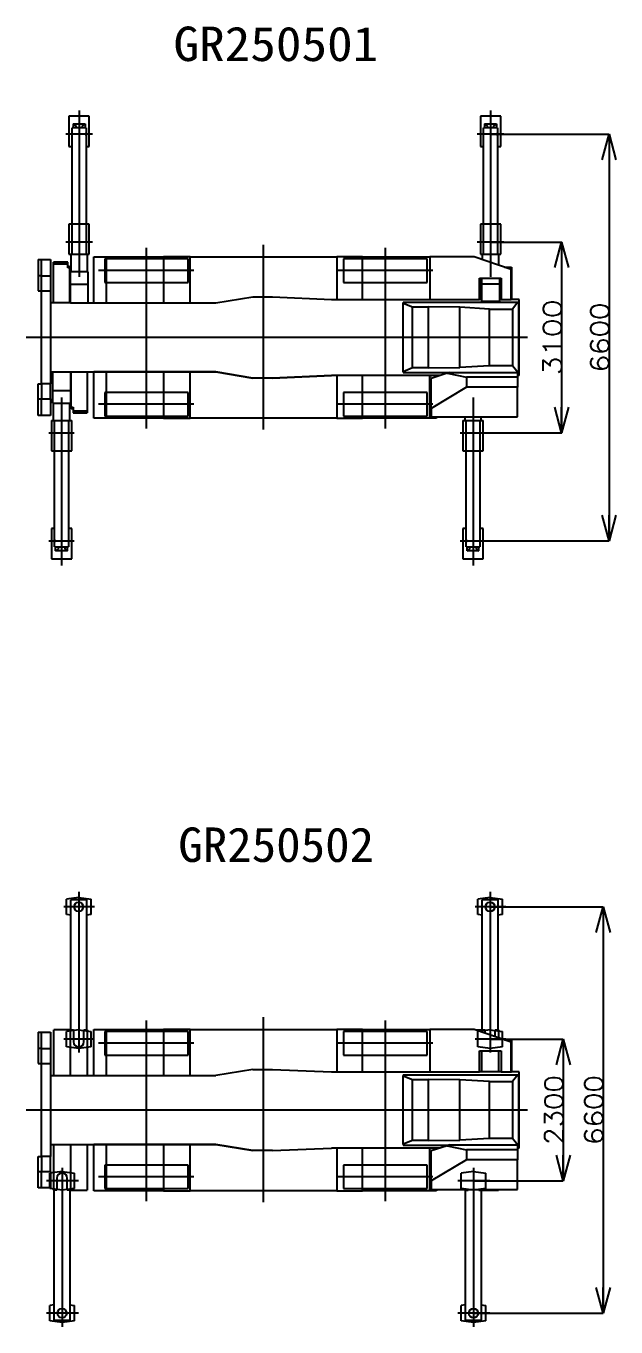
# Model space of a CAD drawing. Extents: x -120528 to -38681, y -40362 to 40632.
# Drawn here: x -116281 to -106702, y 15541 to 36668 of the extents above; entities that cross this region are included whole.
import ezdxf

# ---------------------------------------------------------------- set-up
doc = ezdxf.new("R2010")
doc.units = 0
doc.header["$PDMODE"] = 35
doc.layers.get('0').update_dxf_attribs({"linetype": 'CONTINUOUS'})
doc.layers.get('DEFPOINTS').update_dxf_attribs({"linetype": 'CONTINUOUS'})
doc.styles.add('MX_DIMTXSTY_2', font='txt.shx', dxfattribs={"width": 1.1, "bigfont": 'extfont.shx'})
doc.styles.add('MX_DIMTXSTY_3', font='txt.shx', dxfattribs={"width": 1.2, "bigfont": 'extfont.shx'})
doc.styles.add('MX_NOTE_STANDARD', font='txt.shx', dxfattribs={"bigfont": 'extfont.shx'})
doc.dimstyles.new('MXDIMSTYLE', dxfattribs={"dimtxt": 2.8, "dimasz": 2.5, "dimexe": 1, "dimexo": 0.5, "dimgap": 0.5, "dimtad": 1, "dimdsep": 46, "dimtxsty": 'MX_NOTE_STANDARD', "dimblk1": 'OPEN30', "dimblk2": 'OPEN30', "dimsah": 1, "dimcen": 2.5, "dimadec": 0, "dimazin": 0, "dimtfac": 1, "dimtmove": 0, "dimatfit": 3, "dimldrblk": 'OPEN30', "dimfxl": 1, "dimtzin": 0, "dimarcsym": 0})

# ---------------------------------------------------------------- blocks, each defined once
blk = doc.blocks.new('_OPEN30')
at = {"color": 0, "linetype": 'ByBlock', "lineweight": -2}
for p, q in [((-1, 0.267949), (0, 0)), ((0, 0), (-1, -0.267949)), ((0, 0), (-1, 0))]:
    blk.add_line(p, q, dxfattribs=at)
blk = doc.blocks.new('*D1')
at = {"color": 7, "linetype": 'Continuous'}
for p, q in [((-108737.483003, 34912.805265), (-106812.140962, 34912.805265)), ((-106813.140962, 34912.805265), (-106813.140962, 28307.628687)), ((-109022.483003, 28307.628687), (-106812.140962, 28307.628687))]:
    blk.add_line(p, q, dxfattribs=at)
at = {"layer": 'DEFPOINTS', "color": 0, "linetype": 'Continuous'}
for p in [(-108737.983003, 34912.805265), (-109022.983003, 28307.628687), (-106813.140962, 28307.628687)]:
    blk.add_point(p, dxfattribs=at)
at = {"color": 7, "linetype": 'Continuous', "xscale": 415.5, "yscale": 415.5, "zscale": 415.5}
for p, rotation in [((-106813.140962, 34912.805265), 90), ((-106813.140962, 28307.628687), 270)]:
    blk.add_blockref('_OPEN30', p, dxfattribs=dict(at, rotation=rotation))
at = {"color": 7, "linetype": 'Continuous', "insert": (-106963.640962, 31610.216886), "char_height": 300, "attachment_point": 5, "rotation": 90, "style": 'MX_DIMTXSTY_2'}
blk.add_mtext('\\A1;6600', dxfattribs=at)
blk = doc.blocks.new('*D2')
at = {"color": 7, "linetype": 'Continuous'}
for p, q in [((-108737.48307, 33160.216975), (-107582.906532, 33160.216975)), ((-107583.906532, 33160.216975), (-107583.906532, 30060.216975)), ((-109022.48307, 30060.216975), (-107582.906532, 30060.216975))]:
    blk.add_line(p, q, dxfattribs=at)
at = {"layer": 'DEFPOINTS', "color": 0, "linetype": 'Continuous'}
for p in [(-108737.98307, 33160.216975), (-109022.98307, 30060.216975), (-107583.906532, 30060.216975)]:
    blk.add_point(p, dxfattribs=at)
at = {"color": 7, "linetype": 'Continuous', "xscale": 415.5, "yscale": 415.5, "zscale": 415.5}
for p, rotation in [((-107583.906532, 33160.216975), 90), ((-107583.906532, 30060.216975), 270)]:
    blk.add_blockref('_OPEN30', p, dxfattribs=dict(at, rotation=rotation))
at = {"color": 7, "linetype": 'Continuous', "insert": (-107734.406532, 31610.216975), "char_height": 300, "attachment_point": 5, "rotation": 90, "style": 'MX_DIMTXSTY_3'}
blk.add_mtext('\\A1;3100', dxfattribs=at)
blk = doc.blocks.new('*D3')
at = {"color": 7, "linetype": 'Continuous'}
for p, q in [((-108744.983353, 22364.594884), (-106908.797806, 22364.594884)), ((-106909.797806, 22364.594884), (-106909.797806, 15764.594498)), ((-109014.982865, 15764.594498), (-106908.797806, 15764.594498))]:
    blk.add_line(p, q, dxfattribs=at)
at = {"layer": 'DEFPOINTS', "color": 0, "linetype": 'Continuous'}
for p in [(-108745.483353, 22364.594884), (-109015.482865, 15764.594498), (-106909.797806, 15764.594498)]:
    blk.add_point(p, dxfattribs=at)
at = {"color": 7, "linetype": 'Continuous', "xscale": 415.5, "yscale": 415.5, "zscale": 415.5}
for p, rotation in [((-106909.797806, 22364.594884), 90), ((-106909.797806, 15764.594498), 270)]:
    blk.add_blockref('_OPEN30', p, dxfattribs=dict(at, rotation=rotation))
at = {"color": 7, "linetype": 'Continuous', "insert": (-107060.297806, 19064.59464), "char_height": 300, "attachment_point": 5, "rotation": 90, "style": 'MX_DIMTXSTY_2'}
blk.add_mtext('\\A1;6600', dxfattribs=at)
blk = doc.blocks.new('*D4')
at = {"color": 7, "linetype": 'Continuous'}
for p, q in [((-108744.983345, 20214.594763), (-107557.026802, 20214.594763)), ((-107558.026802, 20214.594763), (-107558.026802, 17914.594519)), ((-109014.982857, 17914.594519), (-107557.026802, 17914.594519))]:
    blk.add_line(p, q, dxfattribs=at)
at = {"layer": 'DEFPOINTS', "color": 0, "linetype": 'Continuous'}
for p in [(-108745.483345, 20214.594763), (-109015.482857, 17914.594519), (-107558.026802, 17914.594519)]:
    blk.add_point(p, dxfattribs=at)
at = {"color": 7, "linetype": 'Continuous', "xscale": 415.5, "yscale": 415.5, "zscale": 415.5}
for p, rotation in [((-107558.026802, 20214.594763), 90), ((-107558.026802, 17914.594519), 270)]:
    blk.add_blockref('_OPEN30', p, dxfattribs=dict(at, rotation=rotation))
at = {"color": 7, "linetype": 'Continuous', "insert": (-107708.526802, 19064.594641), "char_height": 300, "attachment_point": 5, "rotation": 90, "style": 'MX_DIMTXSTY_2'}
blk.add_mtext('\\A1;2300', dxfattribs=at)

msp = doc.modelspace()

# ---------------------------------------------------------------- linework, layer by layer
at = {"color": 130, "linetype": 'Continuous'}
for p, q in [((-115417.98, 35294.04), (-115417.98, 32594.88)), ((-108737.98, 35294.04), (-108737.98, 32594.88)), ((-115252.98, 35202.81), (-115582.98, 35202.81)), ((-115582.98, 35202.81), (-115582.98, 34712.81)), ((-115515.07, 35077.81), (-115515.07, 35011.87)), ((-115467.98, 35048.21), (-115515.07, 35077.81)), ((-115515.07, 35077.81), (-115320.89, 35077.81)), ((-115320.89, 35077.81), (-115367.98, 35048.21)), ((-115320.89, 35077.81), (-115320.89, 35011.87)), ((-115252.98, 34712.81), (-115252.98, 35202.81)), ((-108572.98, 35202.81), (-108902.98, 35202.81)), ((-108902.98, 35202.81), (-108902.98, 34712.81)), ((-108835.07, 35077.81), (-108835.07, 35011.87)), ((-108787.98, 35048.21), (-108835.07, 35077.81)), ((-108835.07, 35077.81), (-108640.89, 35077.81)), ((-108640.89, 35077.81), (-108687.98, 35048.21)), ((-108640.89, 35077.81), (-108640.89, 35011.87)), ((-108572.98, 34712.81), (-108572.98, 35202.81)), ((-115203.83, 34912.81), (-115632.94, 34912.81)), ((-115304.98, 35011.87), (-115530.98, 35011.87)), ((-115530.98, 32961.82), (-115530.98, 35011.87)), ((-115467.98, 35011.87), (-115467.98, 35048.21)), ((-115467.98, 35017.81), (-115417.98, 35017.81)), ((-115417.98, 35018.4), (-115417.98, 35011.27)), ((-115417.98, 35017.81), (-115367.98, 35017.81)), ((-115367.98, 35048.21), (-115367.98, 35011.87)), ((-115304.98, 35011.87), (-115304.98, 32961.82)), ((-115304.98, 34890.31), (-115304.98, 34935.31)), ((-108523.83, 34912.81), (-108952.95, 34912.81)), ((-108624.98, 35011.87), (-108850.98, 35011.87)), ((-108850.98, 32961.82), (-108850.98, 35011.87)), ((-108787.98, 35011.87), (-108787.98, 35048.21)), ((-108787.98, 35017.81), (-108737.98, 35017.81)), ((-108737.98, 35018.4), (-108737.98, 35011.27)), ((-108737.98, 35017.81), (-108687.98, 35017.81)), ((-108687.98, 35048.21), (-108687.98, 35011.87)), ((-108624.98, 35011.87), (-108624.98, 32961.82)), ((-108624.98, 34890.31), (-108624.98, 34935.31)), ((-115582.98, 34712.81), (-115530.98, 34712.81)), ((-115304.98, 34712.81), (-115252.98, 34712.81)), ((-108902.98, 34712.81), (-108850.98, 34712.81)), ((-108624.98, 34712.81), (-108572.98, 34712.81)), ((-115582.98, 33450.22), (-115582.98, 32960.22)), ((-115252.98, 33450.22), (-115582.98, 33450.22)), ((-115252.98, 32960.22), (-115252.98, 33450.22)), ((-108902.98, 33450.22), (-108902.98, 32960.22)), ((-108572.98, 33450.22), (-108902.98, 33450.22)), ((-108572.98, 32960.22), (-108572.98, 33450.22)), ((-115203.83, 33160.22), (-115632.94, 33160.22)), ((-115582.98, 32960.22), (-115252.98, 32960.22)), ((-115546.98, 32676.11), (-115546.98, 32961.82)), ((-115546.98, 32961.82), (-115288.98, 32961.82)), ((-115288.98, 32961.82), (-115288.98, 32676.11)), ((-108523.83, 33160.22), (-108952.95, 33160.22)), ((-108902.98, 32960.22), (-108572.98, 32960.22)), ((-108866.98, 32872.78), (-108866.98, 32961.82)), ((-108866.98, 32961.82), (-108608.98, 32961.82)), ((-108608.98, 32961.82), (-108608.98, 32783.77)), ((-115831.98, 32806.66), (-115831.98, 32833.5)), ((-115603.98, 32833.5), (-115831.98, 32833.5)), ((-115831.98, 32806.66), (-115603.98, 32806.66)), ((-115831.98, 32170.22), (-115831.98, 32806.66)), ((-115603.98, 32806.66), (-115603.98, 32833.5)), ((-115603.98, 32740.59), (-115603.98, 32806.66)), ((-115603.98, 32767.44), (-115573.98, 32767.44)), ((-115573.98, 32767.44), (-115573.98, 32740.59)), ((-115573.98, 32740.59), (-115603.98, 32740.59)), ((-115573.98, 32740.59), (-115573.98, 32170.22)), ((-108893.98, 32571.22), (-108893.98, 32228.22)), ((-115546.98, 30479.85), (-115546.98, 31050.22)), ((-115288.98, 31050.22), (-115288.98, 30413.78)), ((-115831.98, 30258.61), (-115831.98, 30544.32)), ((-115702.98, 30633.12), (-115702.98, 27906.14)), ((-115573.98, 30544.32), (-115573.98, 30258.61)), ((-115546.98, 30453), (-115546.98, 30479.85)), ((-115546.98, 30479.85), (-115516.98, 30479.85)), ((-115516.98, 30453), (-115546.98, 30453)), ((-115516.98, 30479.85), (-115516.98, 30413.78)), ((-109022.98, 30633.12), (-109022.98, 27906.14)), ((-115867.98, 30260.22), (-115867.98, 29770.22)), ((-115867.98, 30260.22), (-115537.98, 30260.22)), ((-115573.98, 30258.61), (-115831.98, 30258.61)), ((-115815.98, 28208.56), (-115815.98, 30258.61)), ((-115589.98, 30258.61), (-115589.98, 28208.56)), ((-115537.98, 29770.22), (-115537.98, 30260.22)), ((-115288.98, 30413.78), (-115516.98, 30413.78)), ((-115516.98, 30413.78), (-115516.98, 30386.93)), ((-115516.98, 30386.93), (-115288.98, 30386.93)), ((-115288.98, 30413.78), (-115288.98, 30386.93)), ((-109187.98, 30260.22), (-109187.98, 29770.22)), ((-109187.98, 30260.22), (-108857.98, 30260.22)), ((-109151.98, 30258.61), (-109151.98, 30320.22)), ((-108893.98, 30258.61), (-109151.98, 30258.61)), ((-109135.98, 28208.56), (-109135.98, 30258.61)), ((-108909.98, 30258.61), (-108909.98, 28208.56)), ((-108893.98, 30320.22), (-108893.98, 30258.61)), ((-108857.98, 29770.22), (-108857.98, 30260.22)), ((-115912.09, 30060.22), (-115496.34, 30060.22)), ((-109232.09, 30060.22), (-108816.34, 30060.22)), ((-115867.98, 29770.22), (-115537.98, 29770.22)), ((-109187.98, 29770.22), (-108857.98, 29770.22)), ((-115867.98, 28507.63), (-115867.98, 28017.63)), ((-115815.98, 28507.63), (-115867.98, 28507.63)), ((-115815.98, 28330.13), (-115815.98, 28285.13)), ((-115537.98, 28507.63), (-115589.98, 28507.63)), ((-115537.98, 28017.63), (-115537.98, 28507.63)), ((-109187.98, 28507.63), (-109187.98, 28017.63)), ((-109135.98, 28507.63), (-109187.98, 28507.63)), ((-109135.98, 28330.13), (-109135.98, 28285.13)), ((-108857.98, 28507.63), (-108909.98, 28507.63)), ((-108857.98, 28017.63), (-108857.98, 28507.63)), ((-115912.09, 28307.63), (-115496.34, 28307.63)), ((-115815.98, 28208.56), (-115589.98, 28208.56)), ((-115800.07, 28142.63), (-115800.07, 28208.56)), ((-115800.07, 28142.63), (-115752.98, 28172.22)), ((-115605.89, 28142.63), (-115800.07, 28142.63)), ((-115752.98, 28172.22), (-115752.98, 28208.56)), ((-115702.98, 28202.63), (-115752.98, 28202.63)), ((-115702.98, 28202.03), (-115702.98, 28209.16)), ((-115652.98, 28202.63), (-115702.98, 28202.63)), ((-115652.98, 28208.56), (-115652.98, 28172.22)), ((-115652.98, 28172.22), (-115605.89, 28142.63)), ((-115605.89, 28142.63), (-115605.89, 28208.56)), ((-109232.09, 28307.63), (-108816.34, 28307.63)), ((-109135.98, 28208.56), (-108909.98, 28208.56)), ((-109120.07, 28142.63), (-109120.07, 28208.56)), ((-109120.07, 28142.63), (-109072.98, 28172.22)), ((-108925.89, 28142.63), (-109120.07, 28142.63)), ((-109072.98, 28172.22), (-109072.98, 28208.56)), ((-109022.98, 28202.63), (-109072.98, 28202.63)), ((-109022.98, 28202.03), (-109022.98, 28209.16)), ((-108972.98, 28202.63), (-109022.98, 28202.63)), ((-108972.98, 28208.56), (-108972.98, 28172.22)), ((-108972.98, 28172.22), (-108925.89, 28142.63)), ((-108925.89, 28142.63), (-108925.89, 28208.56)), ((-115867.98, 28017.63), (-115537.98, 28017.63)), ((-109187.98, 28017.63), (-108857.98, 28017.63)), ((-115425.48, 22608.61), (-115425.48, 19998.1)), ((-108745.48, 22608.61), (-108745.48, 19998.1)), ((-115425.48, 22514.59), (-115625.48, 22489.59)), ((-115625.48, 22239.59), (-115625.48, 22489.59)), ((-115298.48, 22475.09), (-115552.48, 22475.09)), ((-115552.48, 20364.59), (-115552.48, 22475.09)), ((-115425.48, 22514.59), (-115225.48, 22489.59)), ((-115298.48, 22475.09), (-115298.48, 20364.59)), ((-115225.48, 22239.59), (-115225.48, 22489.59)), ((-108745.48, 22514.59), (-108945.48, 22489.59)), ((-108945.48, 22239.59), (-108945.48, 22489.59)), ((-108618.48, 22475.09), (-108872.48, 22475.09)), ((-108872.48, 20364.59), (-108872.48, 22475.09)), ((-108745.48, 22514.59), (-108545.48, 22489.59)), ((-108618.48, 22475.09), (-108618.48, 20364.59)), ((-108545.48, 22239.59), (-108545.48, 22489.59)), ((-115171.44, 22364.59), (-115667.5, 22364.59)), ((-115552.48, 22230.47), (-115625.48, 22239.59)), ((-115225.48, 22239.59), (-115298.48, 22230.47)), ((-108491.44, 22364.59), (-108987.5, 22364.59)), ((-108872.48, 22230.47), (-108945.48, 22239.59)), ((-108545.48, 22239.59), (-108618.48, 22230.47)), ((-115425.48, 20364.59), (-115625.48, 20339.59)), ((-115625.48, 20089.59), (-115625.48, 20339.59)), ((-115425.48, 20364.59), (-115225.48, 20339.59)), ((-115225.48, 20089.59), (-115225.48, 20339.59)), ((-108745.48, 20364.59), (-108945.48, 20339.59)), ((-108945.48, 20089.59), (-108945.48, 20339.59)), ((-108745.48, 20364.59), (-108545.48, 20339.59)), ((-108545.48, 20089.59), (-108545.48, 20339.59)), ((-115171.44, 20214.59), (-115667.5, 20214.59)), ((-115425.48, 20064.59), (-115625.48, 20089.59)), ((-115225.48, 20089.59), (-115425.48, 20064.59)), ((-108491.44, 20214.59), (-108987.5, 20214.59)), ((-108745.48, 20064.59), (-108945.48, 20089.59)), ((-108545.48, 20089.59), (-108745.48, 20064.59)), ((-115695.48, 18064.59), (-115895.48, 18039.59)), ((-115895.48, 17789.59), (-115895.48, 18039.59)), ((-115695.48, 18124.33), (-115695.48, 15541.31)), ((-115695.48, 18064.59), (-115495.48, 18039.59)), ((-115495.48, 17789.59), (-115495.48, 18039.59)), ((-109015.48, 18064.59), (-109215.48, 18039.59)), ((-109215.48, 17789.59), (-109215.48, 18039.59)), ((-109015.48, 18124.33), (-109015.48, 15541.31)), ((-109015.48, 18064.59), (-108815.48, 18039.59)), ((-108815.48, 17789.59), (-108815.48, 18039.59)), ((-115431.04, 17914.59), (-115948.61, 17914.59)), ((-115695.48, 17764.59), (-115895.48, 17789.59)), ((-115822.48, 15654.09), (-115822.48, 17764.59)), ((-115495.48, 17789.59), (-115695.48, 17764.59)), ((-115568.48, 17764.59), (-115568.48, 15654.09)), ((-108751.04, 17914.59), (-109268.61, 17914.59)), ((-109015.48, 17764.59), (-109215.48, 17789.59)), ((-109142.48, 15654.09), (-109142.48, 17764.59)), ((-108815.48, 17789.59), (-109015.48, 17764.59)), ((-108888.48, 17764.59), (-108888.48, 15654.09)), ((-115822.48, 15898.72), (-115895.48, 15889.59)), ((-115895.48, 15639.59), (-115895.48, 15889.59)), ((-115568.48, 15898.72), (-115495.48, 15889.59)), ((-115495.48, 15639.59), (-115495.48, 15889.59)), ((-109142.48, 15898.72), (-109215.48, 15889.59)), ((-109215.48, 15639.59), (-109215.48, 15889.59)), ((-108888.48, 15898.72), (-108815.48, 15889.59)), ((-108815.48, 15639.59), (-108815.48, 15889.59)), ((-115431.04, 15764.59), (-115948.61, 15764.59)), ((-115695.48, 15614.59), (-115895.48, 15639.59)), ((-115822.48, 15654.09), (-115568.48, 15654.09)), ((-115495.48, 15639.59), (-115695.48, 15614.59)), ((-108751.04, 15764.59), (-109268.61, 15764.59)), ((-109015.48, 15614.59), (-109215.48, 15639.59)), ((-109142.48, 15654.09), (-108888.48, 15654.09)), ((-108815.48, 15639.59), (-109015.48, 15614.59))]:
    msp.add_line(p, q, dxfattribs=at)
at = {"color": 104, "linetype": 'Continuous'}
for p, q in [((-114325.48, 30131.83), (-114325.48, 33062.99)), ((-112430.48, 33116.92), (-112430.48, 30116.06)), ((-110445.48, 30131.83), (-110445.48, 33062.99)), ((-116085.48, 32875.22), (-115885.48, 32875.22)), ((-116085.48, 32875.22), (-116085.48, 32608.22)), ((-116028.48, 32608.22), (-116028.48, 32875.22)), ((-115885.48, 32875.22), (-115885.48, 32608.22)), ((-115177.48, 32170.22), (-115177.48, 32920.22)), ((-115177.48, 32920.22), (-114977.48, 32920.22)), ((-113647.48, 32887.22), (-115003.48, 32887.22)), ((-115003.48, 32887.22), (-115003.48, 32503.22)), ((-114977.48, 32920.22), (-114977.48, 32170.22)), ((-114977.48, 32920.22), (-114046.48, 32920.22)), ((-114046.48, 32920.22), (-114046.48, 32170.22)), ((-113616.48, 32920.22), (-114046.48, 32920.22)), ((-113647.48, 32503.22), (-113647.48, 32887.22)), ((-113616.48, 32170.22), (-113616.48, 32920.22)), ((-113616.48, 32920.22), (-111235.48, 32920.22)), ((-110817.48, 32920.22), (-111235.48, 32920.22)), ((-111235.48, 32920.22), (-111235.48, 32228.22)), ((-109767.48, 32887.22), (-111123.48, 32887.22)), ((-111123.48, 32887.22), (-111123.48, 32503.22)), ((-110817.48, 32228.22), (-110817.48, 32920.22)), ((-110817.48, 32920.22), (-109724.48, 32920.22)), ((-109767.48, 32503.22), (-109767.48, 32887.22)), ((-109004.48, 32920.22), (-109724.48, 32920.22)), ((-109724.48, 32920.22), (-109724.48, 32228.22)), ((-108404.48, 32713.22), (-109004.48, 32920.22)), ((-108511.73, 32750.22), (-108400.48, 32750.22)), ((-108400.48, 32750.22), (-108400.48, 32228.22)), ((-116028.48, 32608.22), (-116085.48, 32608.22)), ((-116085.48, 32608.22), (-116085.48, 32365.22)), ((-116028.48, 32608.22), (-115885.48, 32608.22)), ((-116028.48, 32365.22), (-116028.48, 32608.22)), ((-115885.48, 32608.22), (-115885.48, 32365.22)), ((-115560.48, 32477.22), (-115560.48, 32676.11)), ((-115275.48, 32676.11), (-115560.48, 32676.11)), ((-115275.48, 32676.11), (-115275.48, 32477.22)), ((-113553.66, 32695.22), (-115102.39, 32695.22)), ((-109673.66, 32695.22), (-111222.39, 32695.22)), ((-108917.48, 32571.22), (-108564.48, 32571.22)), ((-108917.48, 32228.22), (-108917.48, 32571.22)), ((-108880.48, 32477.22), (-108880.48, 32571.22)), ((-108595.48, 32571.22), (-108595.48, 32477.22)), ((-108564.48, 32571.22), (-108564.48, 32228.22)), ((-108404.48, 32228.22), (-108404.48, 32713.22)), ((-116085.48, 32365.22), (-116028.48, 32365.22)), ((-116028.48, 32365.22), (-115885.48, 32365.22)), ((-116028.48, 30855.22), (-116028.48, 32365.22)), ((-115885.48, 32365.22), (-115885.48, 32170.22)), ((-115560.48, 32477.22), (-115275.48, 32477.22)), ((-115560.48, 32170.22), (-115560.48, 32477.22)), ((-115275.48, 32477.22), (-115275.48, 32170.22)), ((-115003.48, 32503.22), (-113647.48, 32503.22)), ((-111123.48, 32503.22), (-109767.48, 32503.22)), ((-108595.48, 32477.22), (-108880.48, 32477.22)), ((-108880.48, 32196.53), (-108880.48, 32477.22)), ((-108595.48, 32477.22), (-108595.48, 32196.53)), ((-115885.48, 32170.22), (-115885.48, 31050.22)), ((-115560.48, 32170.22), (-115885.48, 32170.22)), ((-115560.48, 32170.22), (-114046.48, 32170.22)), ((-115177.48, 32170.22), (-114977.48, 32170.22)), ((-114046.48, 32170.22), (-113616.48, 32170.22)), ((-113616.48, 32170.22), (-113200.48, 32170.22)), ((-113200.48, 32170.22), (-112600.48, 32270.22)), ((-112600.48, 32270.22), (-112280.48, 32270.22)), ((-112280.48, 32270.22), (-111322.48, 32228.22)), ((-111322.48, 32228.22), (-111235.48, 32228.22)), ((-111235.48, 32228.22), (-110817.48, 32228.22)), ((-110817.48, 32228.22), (-109724.48, 32228.22)), ((-110158.68, 32181.82), (-110158.68, 32166.85)), ((-110158.68, 32181.82), (-108297.87, 32181.82)), ((-110158.68, 31053.59), (-110158.68, 32166.85)), ((-110158.68, 32166.85), (-110003.68, 32105.55)), ((-109724.48, 32228.22), (-108917.48, 32228.22)), ((-108880.48, 32228.22), (-108917.48, 32228.22)), ((-108595.48, 32196.53), (-108880.48, 32196.53)), ((-108564.48, 32228.22), (-108595.48, 32228.22)), ((-108564.48, 32228.22), (-108404.48, 32228.22)), ((-108275.48, 32228.22), (-108404.48, 32228.22)), ((-108297.87, 32181.82), (-108384.48, 32070.62)), ((-108297.87, 32181.82), (-108285.48, 32181.82)), ((-108285.48, 32181.82), (-108285.48, 31038.62)), ((-108275.48, 30992.22), (-108275.48, 32228.22)), ((-110003.68, 31114.88), (-110003.68, 32105.55)), ((-110003.68, 32105.55), (-109753.68, 32105.55)), ((-109753.68, 32105.55), (-109753.68, 31114.88)), ((-109235.48, 32100.09), (-109753.68, 32105.55)), ((-108757.48, 32070.62), (-109235.48, 32100.09)), ((-109235.48, 31120.34), (-109235.48, 32100.09)), ((-108757.48, 32070.62), (-108384.48, 32070.62)), ((-108757.48, 31149.82), (-108757.48, 32070.62)), ((-108384.48, 32070.62), (-108384.48, 31149.82)), ((-108139.4, 31610.22), (-116280.63, 31610.22)), ((-110003.68, 31114.88), (-110158.68, 31053.59)), ((-109753.68, 31114.88), (-110003.68, 31114.88)), ((-109753.68, 31114.88), (-109235.48, 31120.34)), ((-108757.48, 31149.82), (-109235.48, 31120.34)), ((-108384.48, 31149.82), (-108757.48, 31149.82)), ((-108297.87, 31038.62), (-108384.48, 31149.82)), ((-116085.48, 30855.22), (-116028.48, 30855.22)), ((-116085.48, 30612.22), (-116085.48, 30855.22)), ((-115885.48, 30855.22), (-116028.48, 30855.22)), ((-116028.48, 30855.22), (-116028.48, 30612.22)), ((-115885.48, 31050.22), (-115885.48, 30855.22)), ((-115885.48, 31050.22), (-115845.48, 31050.22)), ((-115885.48, 30612.22), (-115885.48, 30855.22)), ((-115845.48, 30743.22), (-115845.48, 31050.22)), ((-115845.48, 31050.22), (-115560.48, 31050.22)), ((-115560.48, 31050.22), (-113200.48, 31050.22)), ((-115560.48, 31050.22), (-115560.48, 30743.22)), ((-115177.48, 30300.22), (-115177.48, 31050.22)), ((-114977.48, 31050.22), (-115177.48, 31050.22)), ((-114977.48, 31050.22), (-114977.48, 30300.22)), ((-114046.48, 31050.22), (-114977.48, 31050.22)), ((-114046.48, 31050.22), (-114046.48, 30300.22)), ((-113616.48, 31050.22), (-114046.48, 31050.22)), ((-113616.48, 30300.22), (-113616.48, 31050.22)), ((-113200.48, 31050.22), (-113616.48, 31050.22)), ((-112600.48, 30950.22), (-113200.48, 31050.22)), ((-113200.48, 31050.22), (-112600.48, 30950.22)), ((-112280.48, 30950.22), (-112600.48, 30950.22)), ((-112280.48, 30950.22), (-112600.48, 30950.22)), ((-111322.48, 30992.22), (-112280.48, 30950.22)), ((-112280.48, 30950.22), (-111322.48, 30992.22)), ((-111235.48, 30992.22), (-111322.48, 30992.22)), ((-109556.12, 30992.22), (-111322.48, 30992.22)), ((-111235.48, 30992.22), (-111235.48, 30300.22)), ((-110817.48, 30992.22), (-111235.48, 30992.22)), ((-110817.48, 30300.22), (-110817.48, 30992.22)), ((-109724.48, 30992.22), (-110817.48, 30992.22)), ((-110158.68, 31053.59), (-110158.68, 31038.62)), ((-110158.68, 31038.62), (-109412.62, 31038.62)), ((-109724.48, 30992.22), (-109689.89, 30992.22)), ((-109724.48, 30300.22), (-109724.48, 30992.22)), ((-109445.33, 31028.04), (-109701.48, 30945.22)), ((-109701.48, 30459.21), (-109701.48, 30945.22)), ((-109616.48, 30992.22), (-109616.48, 30972.7)), ((-109401.48, 31042.22), (-109445.33, 31028.04)), ((-109445.33, 31028.04), (-109129.48, 30965.22)), ((-109401.48, 31042.22), (-108301.48, 31042.22)), ((-108301.48, 30965.22), (-109129.48, 30965.22)), ((-109129.48, 30965.22), (-109129.48, 30803.22)), ((-108301.48, 31042.22), (-108301.48, 30965.22)), ((-108301.48, 31038.62), (-108297.87, 31038.62)), ((-108275.48, 30992.22), (-108301.48, 30992.22)), ((-108301.48, 30965.22), (-108301.48, 30803.22)), ((-108285.48, 31038.62), (-108297.87, 31038.62)), ((-115845.48, 30544.32), (-115845.48, 30743.22)), ((-115560.48, 30743.22), (-115845.48, 30743.22)), ((-115560.48, 30743.22), (-115560.48, 30544.32)), ((-113647.48, 30717.22), (-115003.48, 30717.22)), ((-115003.48, 30717.22), (-115003.48, 30333.22)), ((-113647.48, 30333.22), (-113647.48, 30717.22)), ((-109767.48, 30717.22), (-111123.48, 30717.22)), ((-111123.48, 30717.22), (-111123.48, 30333.22)), ((-109767.48, 30333.22), (-109767.48, 30717.22)), ((-109129.48, 30803.22), (-109701.48, 30459.21)), ((-108301.48, 30803.22), (-109129.48, 30803.22)), ((-108301.48, 30320.22), (-108301.48, 30803.22)), ((-116085.48, 30612.22), (-116028.48, 30612.22)), ((-116085.48, 30345.22), (-116085.48, 30612.22)), ((-116028.48, 30612.22), (-115885.48, 30612.22)), ((-116028.48, 30345.22), (-116028.48, 30612.22)), ((-115885.48, 30612.22), (-115885.48, 30345.22)), ((-115845.48, 30544.32), (-115560.48, 30544.32)), ((-113553.66, 30525.22), (-115102.39, 30525.22)), ((-109673.66, 30525.22), (-111222.39, 30525.22)), ((-109701.48, 30459.21), (-109701.48, 30320.22)), ((-116028.48, 30345.22), (-116085.48, 30345.22)), ((-115885.48, 30345.22), (-116028.48, 30345.22)), ((-114977.48, 30300.22), (-115177.48, 30300.22)), ((-115003.48, 30333.22), (-113647.48, 30333.22)), ((-114046.48, 30300.22), (-114977.48, 30300.22)), ((-114046.48, 30300.22), (-113616.48, 30300.22)), ((-111235.48, 30300.22), (-113616.48, 30300.22)), ((-111235.48, 30300.22), (-110817.48, 30300.22)), ((-111123.48, 30333.22), (-109767.48, 30333.22)), ((-109724.48, 30300.22), (-110817.48, 30300.22)), ((-109616.48, 30300.22), (-109724.48, 30300.22)), ((-109701.48, 30320.22), (-108301.48, 30320.22)), ((-109616.48, 30320.22), (-109616.48, 30300.22)), ((-114325.48, 17586.21), (-114325.48, 20517.37)), ((-112430.48, 20571.3), (-112430.48, 17570.44)), ((-110445.48, 17586.21), (-110445.48, 20517.37)), ((-116085.48, 20329.59), (-115885.48, 20329.59)), ((-116085.48, 20329.59), (-116085.48, 20062.59)), ((-116028.48, 20062.59), (-116028.48, 20329.59)), ((-115885.48, 20329.59), (-115885.48, 20062.59)), ((-115560.48, 20364.59), (-115830.48, 20364.59)), ((-115830.48, 19624.59), (-115830.48, 20364.59)), ((-115560.48, 19624.59), (-115560.48, 20364.59)), ((-115560.48, 20364.59), (-115509.48, 20364.59)), ((-115509.48, 20364.59), (-115509.48, 20173.59)), ((-115341.48, 20173.59), (-115341.48, 20364.59)), ((-115341.48, 20364.59), (-115290.48, 20364.59)), ((-115290.48, 20364.59), (-115290.48, 19624.59)), ((-115177.48, 19624.59), (-115177.48, 20374.59)), ((-115177.48, 20374.59), (-114977.48, 20374.59)), ((-113647.48, 20341.59), (-115003.48, 20341.59)), ((-115003.48, 20341.59), (-115003.48, 19957.59)), ((-114977.48, 20374.59), (-114977.48, 19624.59)), ((-114977.48, 20374.59), (-114046.48, 20374.59)), ((-114046.48, 20374.59), (-114046.48, 19624.59)), ((-113616.48, 20374.59), (-114046.48, 20374.59)), ((-113647.48, 19957.59), (-113647.48, 20341.59)), ((-113616.48, 19624.59), (-113616.48, 20374.59)), ((-113616.48, 20374.59), (-111235.48, 20374.59)), ((-110817.48, 20374.59), (-111235.48, 20374.59)), ((-111235.48, 20374.59), (-111235.48, 19682.59)), ((-109767.48, 20341.59), (-111123.48, 20341.59)), ((-111123.48, 20341.59), (-111123.48, 19957.59)), ((-110817.48, 19682.59), (-110817.48, 20374.59)), ((-110817.48, 20374.59), (-109724.48, 20374.59)), ((-109767.48, 19957.59), (-109767.48, 20341.59)), ((-109004.48, 20374.59), (-109724.48, 20374.59)), ((-109724.48, 20374.59), (-109724.48, 19682.59)), ((-108404.48, 20167.59), (-109004.48, 20374.59)), ((-108975.5, 20364.59), (-108880.48, 20364.59)), ((-108880.48, 20331.81), (-108880.48, 20364.59)), ((-108880.48, 20364.59), (-108829.48, 20364.59)), ((-108829.48, 20364.59), (-108829.48, 20314.22)), ((-108661.48, 20256.26), (-108661.48, 20364.59)), ((-108661.48, 20364.59), (-108610.48, 20364.59)), ((-108610.48, 20364.59), (-108610.48, 20238.66)), ((-113553.66, 20149.59), (-115102.39, 20149.59)), ((-109673.66, 20149.59), (-111222.39, 20149.59)), ((-108511.73, 20204.6), (-108400.48, 20204.6)), ((-108404.48, 19682.59), (-108404.48, 20167.59)), ((-108400.48, 20204.6), (-108400.48, 19682.6)), ((-116028.48, 20062.59), (-116085.48, 20062.59)), ((-116085.48, 20062.59), (-116085.48, 19819.59)), ((-116028.48, 20062.59), (-115885.48, 20062.59)), ((-116028.48, 19819.59), (-116028.48, 20062.59)), ((-115885.48, 20062.59), (-115885.48, 19819.59)), ((-115003.48, 19957.59), (-113647.48, 19957.59)), ((-111123.48, 19957.59), (-109767.48, 19957.59)), ((-108917.48, 20025.59), (-108564.48, 20025.59)), ((-108917.48, 19682.59), (-108917.48, 20025.59)), ((-108880.48, 19682.59), (-108880.48, 20025.59)), ((-108610.48, 20025.59), (-108610.48, 19682.59)), ((-108564.48, 20025.59), (-108564.48, 19682.59)), ((-116085.48, 19819.59), (-116028.48, 19819.59)), ((-116028.48, 19819.59), (-115885.48, 19819.59)), ((-116028.48, 18309.59), (-116028.48, 19819.59)), ((-115885.48, 19819.59), (-115885.48, 18504.59)), ((-112600.48, 19724.59), (-113200.48, 19624.59)), ((-112600.48, 19724.59), (-112280.48, 19724.59)), ((-112280.48, 19724.59), (-111322.48, 19682.59)), ((-111322.48, 19682.59), (-111235.48, 19682.59)), ((-111235.48, 19682.59), (-110817.48, 19682.59)), ((-110817.48, 19682.59), (-109724.48, 19682.59)), ((-109724.48, 19682.59), (-108917.48, 19682.59)), ((-108880.48, 19682.59), (-108917.48, 19682.59)), ((-108610.48, 19682.59), (-108880.48, 19682.59)), ((-108564.48, 19682.59), (-108610.48, 19682.59)), ((-108564.48, 19682.59), (-108404.48, 19682.59)), ((-108404.48, 19682.6), (-108400.48, 19682.6)), ((-108275.48, 19682.59), (-108404.48, 19682.59)), ((-108275.48, 18446.59), (-108275.48, 19682.59)), ((-115885.48, 19624.59), (-114046.48, 19624.59)), ((-114046.48, 19624.59), (-113616.48, 19624.59)), ((-113616.48, 19624.59), (-113200.48, 19624.59)), ((-110158.68, 19636.2), (-110158.68, 19621.22)), ((-110158.68, 19636.2), (-108297.87, 19636.2)), ((-110158.68, 18507.97), (-110158.68, 19621.22)), ((-110158.68, 19621.22), (-110003.68, 19559.93)), ((-110003.68, 18569.26), (-110003.68, 19559.93)), ((-110003.68, 19559.93), (-109753.68, 19559.93)), ((-109753.68, 19559.93), (-109753.68, 18569.26)), ((-109235.48, 19554.47), (-109753.68, 19559.93)), ((-108757.48, 19525), (-109235.48, 19554.47)), ((-109235.48, 18574.72), (-109235.48, 19554.47)), ((-108757.48, 19525), (-108384.48, 19525)), ((-108757.48, 18604.2), (-108757.48, 19525)), ((-108297.87, 19636.2), (-108384.48, 19525)), ((-108384.48, 19525), (-108384.48, 18604.2)), ((-108297.87, 19636.2), (-108285.48, 19636.2)), ((-108285.48, 19636.2), (-108285.48, 18493)), ((-108139.4, 19064.59), (-116280.63, 19064.59)), ((-108757.48, 18604.2), (-109235.48, 18574.72)), ((-108384.48, 18604.2), (-108757.48, 18604.2)), ((-108297.87, 18493), (-108384.48, 18604.2)), ((-115885.48, 18504.59), (-115885.48, 18309.59)), ((-115885.48, 18504.59), (-113200.48, 18504.59)), ((-115830.48, 17764.59), (-115830.48, 18504.59)), ((-115560.48, 18504.59), (-115560.48, 17764.59)), ((-115290.48, 18504.59), (-115290.48, 17764.59)), ((-115177.48, 17754.59), (-115177.48, 18504.59)), ((-114977.48, 18504.59), (-115177.48, 18504.59)), ((-114977.48, 18504.59), (-114977.48, 17754.59)), ((-114046.48, 18504.59), (-114977.48, 18504.59)), ((-114046.48, 18504.59), (-114046.48, 17754.59)), ((-113616.48, 18504.59), (-114046.48, 18504.59)), ((-113616.48, 17754.59), (-113616.48, 18504.59)), ((-113200.48, 18504.59), (-113616.48, 18504.59)), ((-112600.48, 18404.59), (-113200.48, 18504.59)), ((-113200.48, 18504.59), (-112600.48, 18404.59)), ((-112280.48, 18404.59), (-112600.48, 18404.59)), ((-112280.48, 18404.59), (-112600.48, 18404.59)), ((-112280.48, 18404.59), (-111322.48, 18446.59)), ((-111235.48, 18446.59), (-111322.48, 18446.59)), ((-109556.12, 18446.59), (-111322.48, 18446.59)), ((-111235.48, 18446.59), (-111235.48, 17754.59)), ((-110817.48, 18446.59), (-111235.48, 18446.59)), ((-110817.48, 17754.59), (-110817.48, 18446.59)), ((-109724.48, 18446.59), (-110817.48, 18446.59)), ((-110003.68, 18569.26), (-110158.68, 18507.97)), ((-110158.68, 18507.97), (-110158.68, 18493)), ((-110158.68, 18493), (-109412.62, 18493)), ((-109753.68, 18569.26), (-110003.68, 18569.26)), ((-109753.68, 18569.26), (-109235.48, 18574.72)), ((-109724.48, 17754.59), (-109724.48, 18446.59)), ((-109445.33, 18482.42), (-109701.48, 18399.6)), ((-109701.48, 17913.59), (-109701.48, 18399.6)), ((-109616.48, 18446.59), (-109616.48, 18427.08)), ((-109401.48, 18496.6), (-109445.33, 18482.42)), ((-109445.33, 18482.42), (-109129.48, 18419.6)), ((-109401.48, 18496.6), (-108301.48, 18496.6)), ((-108301.48, 18419.6), (-109129.48, 18419.6)), ((-109129.48, 18419.6), (-109129.48, 18257.6)), ((-108301.48, 18496.6), (-108301.48, 18419.6)), ((-108301.48, 18493), (-108297.87, 18493)), ((-108275.48, 18446.59), (-108301.48, 18446.59)), ((-108301.48, 18419.6), (-108301.48, 18257.6)), ((-108285.48, 18493), (-108297.87, 18493)), ((-116085.48, 18309.59), (-116028.48, 18309.59)), ((-116085.48, 18066.59), (-116085.48, 18309.59)), ((-115885.48, 18309.59), (-116028.48, 18309.59)), ((-116028.48, 18309.59), (-116028.48, 18066.59)), ((-115885.48, 18066.59), (-115885.48, 18309.59)), ((-113647.48, 18171.59), (-115003.48, 18171.59)), ((-115003.48, 18171.59), (-115003.48, 17787.59)), ((-113647.48, 17787.59), (-113647.48, 18171.59)), ((-109767.48, 18171.59), (-111123.48, 18171.59)), ((-111123.48, 18171.59), (-111123.48, 17787.59)), ((-109767.48, 17787.59), (-109767.48, 18171.59)), ((-109129.48, 18257.6), (-109701.48, 17913.59)), ((-108301.48, 18257.6), (-109129.48, 18257.6)), ((-108301.48, 17774.6), (-108301.48, 18257.6)), ((-116085.48, 18066.59), (-116028.48, 18066.59)), ((-116085.48, 17799.59), (-116085.48, 18066.59)), ((-116028.48, 18066.59), (-115885.48, 18066.59)), ((-116028.48, 17799.59), (-116028.48, 18066.59)), ((-115885.48, 18066.59), (-115885.48, 17799.59)), ((-113553.66, 17979.59), (-115102.39, 17979.59)), ((-109673.66, 17979.59), (-111222.39, 17979.59)), ((-116028.48, 17799.59), (-116085.48, 17799.59)), ((-115885.48, 17799.59), (-116028.48, 17799.59)), ((-115779.1, 17764.59), (-115830.48, 17764.59)), ((-115779.1, 17955.59), (-115779.1, 17764.59)), ((-115611.1, 17764.59), (-115611.1, 17955.59)), ((-115560.48, 17764.59), (-115611.1, 17764.59)), ((-115560.48, 17764.59), (-115290.48, 17764.59)), ((-114977.48, 17754.59), (-115177.48, 17754.59)), ((-115003.48, 17787.59), (-113647.48, 17787.59)), ((-114046.48, 17754.59), (-114977.48, 17754.59)), ((-114046.48, 17754.59), (-113616.48, 17754.59)), ((-111235.48, 17754.59), (-113616.48, 17754.59)), ((-111235.48, 17754.59), (-110817.48, 17754.59)), ((-111123.48, 17787.59), (-109767.48, 17787.59)), ((-109724.48, 17754.59), (-110817.48, 17754.59)), ((-109616.48, 17754.59), (-109724.48, 17754.59)), ((-109701.48, 17913.59), (-109701.48, 17774.6)), ((-109701.48, 17774.6), (-108301.48, 17774.6)), ((-109616.48, 17774.59), (-109616.48, 17754.59)), ((-109150.48, 17774.59), (-109150.48, 17764.59)), ((-109150.48, 17764.59), (-109099.1, 17764.59)), ((-109099.1, 17764.59), (-109099.1, 17774.59)), ((-108931.1, 17764.59), (-108931.1, 17774.59)), ((-108931.1, 17764.59), (-108880.48, 17764.59)), ((-108880.48, 17764.59), (-108880.48, 17774.59)), ((-108880.48, 17764.59), (-108610.48, 17764.59)), ((-108610.48, 17764.59), (-108610.48, 17774.59))]:
    msp.add_line(p, q, dxfattribs=at)
at = {"color": 130, "linetype": 'Continuous'}
for centre in [(-115425.48, 22364.59), (-108745.48, 22364.59), (-115695.48, 15764.59), (-109015.48, 15764.59)]:
    msp.add_circle(centre, 75, dxfattribs=at)
at = {"color": 104, "linetype": 'Continuous'}
for centre, start, end in [((-115425.48, 20173.59), 180, 0), ((-115695.1, 17955.59), 0, 180)]:
    msp.add_arc(centre, 84, start, end, dxfattribs=at)
at = {"color": 20, "linetype": 'Continuous'}
for p in [(-115417.98, 34912.81), (-108737.98, 34912.81), (-115417.98, 33160.22), (-108737.98, 33160.22), (-112430.48, 31610.22), (-115702.98, 30060.22), (-109022.98, 30060.22), (-115702.98, 28307.63), (-109022.98, 28307.63), (-115419.47, 22364.59), (-108745.48, 22364.59), (-115425.48, 20214.59), (-108745.48, 20214.59), (-112430.48, 19064.59), (-115695.48, 17914.59), (-109015.48, 17914.59), (-115695.48, 15764.59), (-109015.48, 15764.59)]:
    msp.add_point(p, dxfattribs=at)

# ---------------------------------------------------------------- texts
at = {"color": 7, "linetype": 'Continuous', "char_height": 560, "attachment_point": 1, "line_spacing_factor": 0.6}
for s, insert in [('\\W1.091000;\\A1;GR250501', (-113886.25, 36658.51)), ('\\W1.043000;\\A1;GR250502', (-113808.3, 23653.06))]:
    msp.add_mtext(s, dxfattribs=dict(at, insert=insert))

# ---------------------------------------------------------------- dimensions: what is measured, and where the dimension line sits
at = {"color": 7, "linetype": 'Continuous'}
for base, p1, p2, text, override, picture, middle in [((-106813.14, 28307.63), (-108737.98, 34912.81), (-109022.98, 28307.63), '\\A1;6600', {"dimtxt": 300, "dimasz": 415.5, "dimdec": 1, "dimtxsty": 'MX_DIMTXSTY_2'}, '*D1', (-106813.14, 31610.22)), ((-107583.91, 30060.22), (-108737.98, 33160.22), (-109022.98, 30060.22), '\\A1;<>', {"dimtxt": 300, "dimasz": 415.5, "dimdec": 1, "dimtxsty": 'MX_DIMTXSTY_3', "dimtzin": 8}, '*D2', (-107583.91, 31610.22)), ((-106909.8, 15764.59), (-108745.48, 22364.59), (-109015.48, 15764.59), '\\A1;<>', {"dimtxt": 300, "dimasz": 415.5, "dimdec": 1, "dimtxsty": 'MX_DIMTXSTY_2', "dimtzin": 8}, '*D3', (-106909.8, 19064.59)), ((-107558.03, 17914.59), (-108745.48, 20214.59), (-109015.48, 17914.59), '\\A1;<>', {"dimtxt": 300, "dimasz": 415.5, "dimdec": 1, "dimtxsty": 'MX_DIMTXSTY_2', "dimtzin": 8}, '*D4', (-107558.03, 19064.59))]:
    dim = msp.add_linear_dim(base=base, p1=p1, p2=p2, angle=90, text=text, dimstyle='MXDIMSTYLE', override=override, dxfattribs=at)
    dim.commit()
    dim.dimension.update_dxf_attribs({"geometry": picture, "text_midpoint": middle, "dimtype": 128})

doc.saveas('drawing.dxf')
